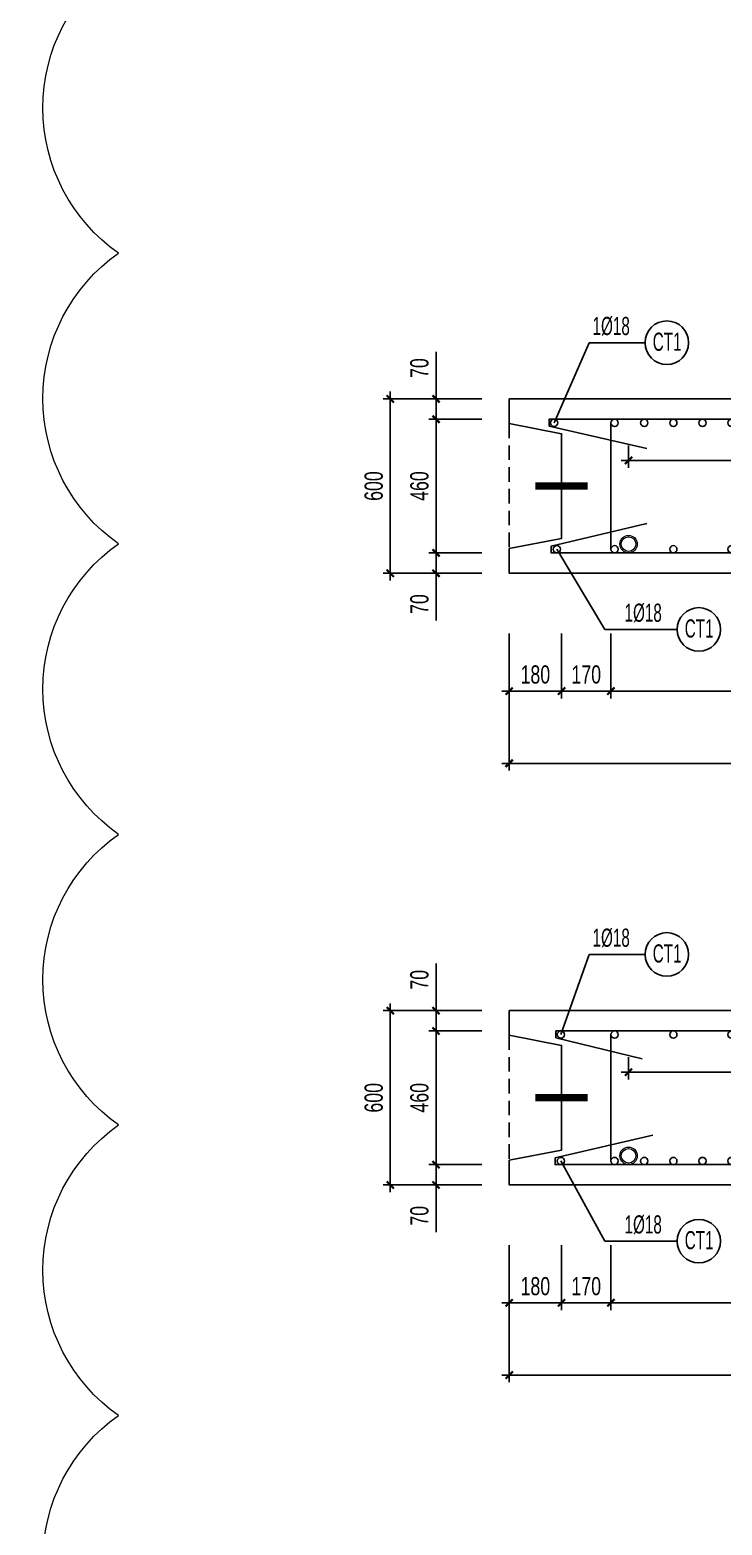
# Model space of a CAD drawing. Header units: millimetres. Extents: x -147841 to 368790, y -162721 to 84261.
# Drawn here: x 291533 to 293912, y -102230 to -97085 of the extents above; entities that cross this region are included whole.
import ezdxf
from ezdxf.enums import TextEntityAlignment as Align

# ---------------------------------------------------------------- set-up
doc = ezdxf.new("R2010")
doc.units = ezdxf.units.MM
doc.header["$LTSCALE"] = 1000
doc.header["$MEASUREMENT"] = 0
doc.header["$PDMODE"] = 1
doc.header["$PDSIZE"] = -10
doc.linetypes.add('DASHED', pattern=[0.75, 0.5, -0.25])
doc.layers.get('0').update_dxf_attribs({"linetype": 'CONTINUOUS', "lineweight": 18})
doc.layers.get('DEFPOINTS').update_dxf_attribs({"color": 5, "linetype": 'CONTINUOUS', "lineweight": 18})
doc.layers.add('0-THAY', color=7, linetype='CONTINUOUS', lineweight=18)
doc.layers.add('ccu11-Dim', color=8, linetype='CONTINUOUS', lineweight=18)
for name, color, linetype in [('ccu11-Khuat', 9, 'DASHED'), ('ccu11-Manh', 8, 'CONTINUOUS'), ('ccu11-Thep', 4, 'CONTINUOUS'), ('ccu11-Thepdai', 6, 'CONTINUOUS'), ('KC-Cotthep', 8, 'CONTINUOUS'), ('KC-Dim', 8, 'CONTINUOUS'), ('KC-Thay', 7, 'CONTINUOUS')]:
    doc.layers.add(name, color=color, linetype=linetype)
doc.styles.add('ARIAL', font='arial.ttf', dxfattribs={"width": 0.7})
doc.styles.add('ccu11-dim', font='vnsimli.shx', dxfattribs={"width": 0.65, "bigfont": 'bigfont.shx'})
doc.dimstyles.new('2.5-25', dxfattribs={"dimscale": 25, "dimtxt": 2.5, "dimasz": 1, "dimexe": 1, "dimexo": 2, "dimgap": 1, "dimtad": 1, "dimdec": 1, "dimrnd": 5, "dimdsep": 46, "dimtxsty": 'ARIAL', "dimblk": 'ARCHTICK', "dimcen": -1, "dimdle": 1, "dimclrd": 256, "dimclre": 256, "dimclrt": 3, "dimadec": 0, "dimazin": 2, "dimtfac": 0.1, "dimtdec": 1, "dimtmove": 0, "dimatfit": 1, "dimldrblk": 'ARCHTICK', "dimfxl": 1, "dimtvp": 0.833333, "dimtfill": 1, "dimtolj": 1, "dimtzin": 12, "dimarcsym": 0})
doc.dimstyles.new('ccu11-100x4', dxfattribs={"dimscale": 100, "dimtxt": 2.5, "dimasz": 1, "dimexe": 1, "dimexo": 2, "dimgap": 1, "dimtad": 1, "dimdec": 0, "dimlfac": 0.25, "dimdsep": 46, "dimtxsty": 'ccu11-dim', "dimblk": 'ARCHTICK', "dimcen": -1, "dimdle": 1, "dimclrd": 256, "dimclre": 256, "dimclrt": 31, "dimadec": 0, "dimazin": 2, "dimtfac": 0.1, "dimtdec": 0, "dimtmove": 0, "dimatfit": 1, "dimldrblk": 'ARCHTICK', "dimfxl": 1, "dimtvp": 0.833333, "dimtolj": 1, "dimtzin": 12, "dimarcsym": 0})

# ---------------------------------------------------------------- blocks, each defined once
blk = doc.blocks.new('_ARCHTICK')
at = {"color": 0, "linetype": 'ByBlock', "const_width": 0.3}
blk.add_lwpolyline([(-0.5, -0.5), (0.5, 0.5)], dxfattribs=at)
blk = doc.blocks.new('*D1402')
at = {"layer": 'DEFPOINTS', "color": 0, "linetype": 'ByBlock', "ltscale": 30, "transparency": 16777216}
for p in [(293180.4, -99111.7), (293360.4, -99111.7)]:
    blk.add_point(p, dxfattribs=at)
at = {"layer": 'KC-Dim', "linetype": 'ByBlock', "lineweight": -2, "ltscale": 30, "transparency": 16777216}
for p, q in [((293180.4, -99161.7), (293180.4, -99385.4)), ((293360.4, -99161.7), (293360.4, -99385.4)), ((293385.4, -99360.4), (293155.4, -99360.4))]:
    blk.add_line(p, q, dxfattribs=at)
at = {"layer": 'KC-Dim', "linetype": 'ByBlock', "lineweight": -2, "ltscale": 30, "transparency": 16777216, "xscale": 25, "yscale": 25, "zscale": 25, "rotation": 180}
blk.add_blockref('_ARCHTICK', (293180.4, -99360.4), dxfattribs=at)
at = {"layer": 'KC-Dim', "linetype": 'ByBlock', "lineweight": -2, "ltscale": 30, "transparency": 16777216, "xscale": 25, "yscale": 25, "zscale": 25}
blk.add_blockref('_ARCHTICK', (293360.4, -99360.4), dxfattribs=at)
at = {"layer": 'KC-Dim', "color": 3, "linetype": 'ByBlock', "ltscale": 30, "transparency": 16777216, "insert": (293270.4, -99303.5), "char_height": 62.5, "attachment_point": 5, "style": 'ARIAL', "bg_fill": 3, "box_fill_scale": 1.25, "bg_fill_color": 256, "bg_fill_true_color": 13158600, "bg_fill_transparency": 0}
blk.add_mtext('\\A1;180', dxfattribs=at)
at = {"layer": 'DEFPOINTS', "color": 0, "linetype": 'ByBlock', "ltscale": 30, "transparency": 16777216}
blk.add_point((293180.4, -99360.4), dxfattribs=at)
blk = doc.blocks.new('*D1403')
at = {"layer": 'DEFPOINTS', "color": 0, "linetype": 'ByBlock', "ltscale": 30, "transparency": 16777216}
for p in [(293360.4, -99111.7), (293530.4, -99111.7)]:
    blk.add_point(p, dxfattribs=at)
at = {"layer": 'KC-Dim', "linetype": 'ByBlock', "lineweight": -2, "ltscale": 30, "transparency": 16777216}
for p, q in [((293360.4, -99161.7), (293360.4, -99385.4)), ((293530.4, -99161.7), (293530.4, -99385.4)), ((293335.4, -99360.4), (293555.4, -99360.4))]:
    blk.add_line(p, q, dxfattribs=at)
at = {"layer": 'KC-Dim', "linetype": 'ByBlock', "lineweight": -2, "ltscale": 30, "transparency": 16777216, "xscale": 25, "yscale": 25, "zscale": 25, "rotation": 180}
blk.add_blockref('_ARCHTICK', (293360.4, -99360.4), dxfattribs=at)
at = {"layer": 'KC-Dim', "linetype": 'ByBlock', "lineweight": -2, "ltscale": 30, "transparency": 16777216, "xscale": 25, "yscale": 25, "zscale": 25}
blk.add_blockref('_ARCHTICK', (293530.4, -99360.4), dxfattribs=at)
at = {"layer": 'KC-Dim', "color": 3, "linetype": 'ByBlock', "ltscale": 30, "transparency": 16777216, "insert": (293445.4, -99303.5), "char_height": 62.5, "attachment_point": 5, "style": 'ARIAL', "bg_fill": 3, "box_fill_scale": 1.25, "bg_fill_color": 256, "bg_fill_true_color": 13158600, "bg_fill_transparency": 0}
blk.add_mtext('\\A1;170', dxfattribs=at)
at = {"layer": 'DEFPOINTS', "color": 0, "linetype": 'ByBlock', "ltscale": 30, "transparency": 16777216}
blk.add_point((293530.4, -99360.4), dxfattribs=at)
blk = doc.blocks.new('*D1404')
at = {"layer": 'DEFPOINTS', "color": 0, "linetype": 'ByBlock', "ltscale": 30, "transparency": 16777216}
for p in [(292771.8, -98354.8), (293136.8, -98354.8), (293136.8, -98954.8)]:
    blk.add_point(p, dxfattribs=at)
at = {"layer": 'KC-Dim', "linetype": 'ByBlock', "lineweight": -2, "ltscale": 30, "transparency": 16777216}
for p, q in [((292771.8, -98979.8), (292771.8, -98329.8)), ((293086.8, -98354.8), (292746.8, -98354.8)), ((293086.8, -98954.8), (292746.8, -98954.8))]:
    blk.add_line(p, q, dxfattribs=at)
at = {"layer": 'KC-Dim', "linetype": 'ByBlock', "lineweight": -2, "ltscale": 30, "transparency": 16777216, "xscale": 25, "yscale": 25, "zscale": 25}
for p, rotation in [((292771.8, -98354.8), 90), ((292771.8, -98954.8), 270)]:
    blk.add_blockref('_ARCHTICK', p, dxfattribs=dict(at, rotation=rotation))
at = {"layer": 'KC-Dim', "color": 3, "linetype": 'ByBlock', "ltscale": 30, "transparency": 16777216, "insert": (292714.9, -98654.8), "char_height": 62.5, "attachment_point": 5, "rotation": 90, "style": 'ARIAL', "bg_fill": 3, "box_fill_scale": 1.25, "bg_fill_color": 256, "bg_fill_true_color": 13158600, "bg_fill_transparency": 0}
blk.add_mtext('\\A1;600', dxfattribs=at)
blk = doc.blocks.new('*D1405')
at = {"layer": 'DEFPOINTS', "color": 0, "linetype": 'ByBlock', "ltscale": 30, "transparency": 16777216}
for p in [(293136.8, -98424.8), (292929, -98884.8), (293136.8, -98884.8)]:
    blk.add_point(p, dxfattribs=at)
at = {"layer": 'KC-Dim', "linetype": 'ByBlock', "lineweight": -2, "ltscale": 30, "transparency": 16777216}
for p, q in [((293086.8, -98424.8), (292904, -98424.8)), ((292929, -98399.8), (292929, -98909.8)), ((293086.8, -98884.8), (292904, -98884.8))]:
    blk.add_line(p, q, dxfattribs=at)
at = {"layer": 'KC-Dim', "linetype": 'ByBlock', "lineweight": -2, "ltscale": 30, "transparency": 16777216, "xscale": 25, "yscale": 25, "zscale": 25}
for p, rotation in [((292929, -98424.8), 90), ((292929, -98884.8), 270)]:
    blk.add_blockref('_ARCHTICK', p, dxfattribs=dict(at, rotation=rotation))
at = {"layer": 'KC-Dim', "color": 3, "linetype": 'ByBlock', "ltscale": 30, "transparency": 16777216, "insert": (292872, -98654.8), "char_height": 62.5, "attachment_point": 5, "rotation": 90, "style": 'ARIAL', "bg_fill": 3, "box_fill_scale": 1.25, "bg_fill_color": 256, "bg_fill_true_color": 13158600, "bg_fill_transparency": 0}
blk.add_mtext('\\A1;460', dxfattribs=at)
blk = doc.blocks.new('*D1406')
at = {"layer": 'DEFPOINTS', "color": 0, "linetype": 'ByBlock', "ltscale": 30, "transparency": 16777216}
for p in [(292929, -98354.8), (293136.8, -98354.8), (293136.8, -98424.8)]:
    blk.add_point(p, dxfattribs=at)
at = {"layer": 'KC-Dim', "linetype": 'ByBlock', "lineweight": -2, "ltscale": 30, "transparency": 16777216}
for p, q in [((292929, -98354.8), (292929, -98192.6)), ((293086.8, -98354.8), (292904, -98354.8)), ((292929, -98424.8), (292929, -98354.8)), ((293086.8, -98424.8), (292904, -98424.8)), ((292929, -98424.8), (292929, -98449.8))]:
    blk.add_line(p, q, dxfattribs=at)
at = {"layer": 'KC-Dim', "linetype": 'ByBlock', "lineweight": -2, "ltscale": 30, "transparency": 16777216, "xscale": 25, "yscale": 25, "zscale": 25}
for p, rotation in [((292929, -98354.8), 270), ((292929, -98424.8), 90)]:
    blk.add_blockref('_ARCHTICK', p, dxfattribs=dict(at, rotation=rotation))
at = {"layer": 'KC-Dim', "color": 3, "linetype": 'ByBlock', "ltscale": 30, "transparency": 16777216, "insert": (292872, -98248.7), "char_height": 62.5, "attachment_point": 5, "rotation": 90, "style": 'ARIAL', "bg_fill": 3, "box_fill_scale": 1.25, "bg_fill_color": 256, "bg_fill_true_color": 13158600, "bg_fill_transparency": 0}
blk.add_mtext('\\A1;70', dxfattribs=at)
blk = doc.blocks.new('*D1407')
at = {"layer": 'DEFPOINTS', "color": 0, "linetype": 'ByBlock', "ltscale": 30, "transparency": 16777216}
for p in [(293136.8, -98884.8), (292929, -98954.8), (293136.8, -98954.8)]:
    blk.add_point(p, dxfattribs=at)
at = {"layer": 'KC-Dim', "linetype": 'ByBlock', "lineweight": -2, "ltscale": 30, "transparency": 16777216}
for p, q in [((293086.8, -98884.8), (292904, -98884.8)), ((292929, -98884.8), (292929, -98859.8)), ((292929, -98884.8), (292929, -98954.8)), ((293086.8, -98954.8), (292904, -98954.8)), ((292929, -98954.8), (292929, -99116.9))]:
    blk.add_line(p, q, dxfattribs=at)
at = {"layer": 'KC-Dim', "linetype": 'ByBlock', "lineweight": -2, "ltscale": 30, "transparency": 16777216, "xscale": 25, "yscale": 25, "zscale": 25}
for p, rotation in [((292929, -98884.8), 270), ((292929, -98954.8), 90)]:
    blk.add_blockref('_ARCHTICK', p, dxfattribs=dict(at, rotation=rotation))
at = {"layer": 'KC-Dim', "color": 3, "linetype": 'ByBlock', "ltscale": 30, "transparency": 16777216, "insert": (292872, -99060.9), "char_height": 62.5, "attachment_point": 5, "rotation": 90, "style": 'ARIAL', "bg_fill": 3, "box_fill_scale": 1.25, "bg_fill_color": 256, "bg_fill_true_color": 13158600, "bg_fill_transparency": 0}
blk.add_mtext('\\A1;70', dxfattribs=at)
blk = doc.blocks.new('*D1408')
at = {"layer": 'DEFPOINTS', "color": 0, "linetype": 'ByBlock', "ltscale": 30, "transparency": 16777216}
for p in [(293530.4, -99111.7), (297560.4, -99111.7), (297560.4, -99360.4)]:
    blk.add_point(p, dxfattribs=at)
at = {"layer": 'KC-Dim', "linetype": 'ByBlock', "lineweight": -2, "ltscale": 30, "transparency": 16777216}
for p, q in [((293530.4, -99161.7), (293530.4, -99385.4)), ((297560.4, -99161.7), (297560.4, -99385.4)), ((293505.4, -99360.4), (297585.4, -99360.4))]:
    blk.add_line(p, q, dxfattribs=at)
at = {"layer": 'KC-Dim', "linetype": 'ByBlock', "lineweight": -2, "ltscale": 30, "transparency": 16777216, "xscale": 25, "yscale": 25, "zscale": 25, "rotation": 180}
blk.add_blockref('_ARCHTICK', (293530.4, -99360.4), dxfattribs=at)
at = {"layer": 'KC-Dim', "linetype": 'ByBlock', "lineweight": -2, "ltscale": 30, "transparency": 16777216, "xscale": 25, "yscale": 25, "zscale": 25}
blk.add_blockref('_ARCHTICK', (297560.4, -99360.4), dxfattribs=at)
at = {"layer": 'KC-Dim', "color": 3, "linetype": 'ByBlock', "ltscale": 30, "transparency": 16777216, "insert": (295545.4, -99303.5), "char_height": 62.5, "attachment_point": 5, "style": 'ARIAL', "bg_fill": 3, "box_fill_scale": 1.25, "bg_fill_color": 256, "bg_fill_true_color": 13158600, "bg_fill_transparency": 0}
blk.add_mtext('\\A1;4030', dxfattribs=at)
blk = doc.blocks.new('*D1409')
at = {"layer": 'DEFPOINTS', "color": 0, "linetype": 'ByBlock', "ltscale": 30, "transparency": 16777216}
for p in [(293180.4, -99111.7), (297630.4, -99111.7), (297630.4, -99609)]:
    blk.add_point(p, dxfattribs=at)
at = {"layer": 'KC-Dim', "linetype": 'ByBlock', "lineweight": -2, "ltscale": 30, "transparency": 16777216}
for p, q in [((293180.4, -99161.7), (293180.4, -99634)), ((297630.4, -99161.7), (297630.4, -99634)), ((293155.4, -99609), (297655.4, -99609))]:
    blk.add_line(p, q, dxfattribs=at)
at = {"layer": 'KC-Dim', "linetype": 'ByBlock', "lineweight": -2, "ltscale": 30, "transparency": 16777216, "xscale": 25, "yscale": 25, "zscale": 25, "rotation": 180}
blk.add_blockref('_ARCHTICK', (293180.4, -99609), dxfattribs=at)
at = {"layer": 'KC-Dim', "linetype": 'ByBlock', "lineweight": -2, "ltscale": 30, "transparency": 16777216, "xscale": 25, "yscale": 25, "zscale": 25}
blk.add_blockref('_ARCHTICK', (297630.4, -99609), dxfattribs=at)
at = {"layer": 'KC-Dim', "color": 3, "linetype": 'ByBlock', "ltscale": 30, "transparency": 16777216, "insert": (295405.4, -99552), "char_height": 62.5, "attachment_point": 5, "style": 'ARIAL', "bg_fill": 3, "box_fill_scale": 1.25, "bg_fill_color": 256, "bg_fill_true_color": 13158600, "bg_fill_transparency": 0}
blk.add_mtext('\\A1;4450', dxfattribs=at)
blk = doc.blocks.new('att_thep_2')
blk.add_circle((-300, 0), 300)
at = {"color": 3, "style": 'ARIAL', "width": 0.6}
blk.add_attdef('DK', text='', height=250, dxfattribs=at).set_placement((467, 105), align=Align.CENTER)
at = {"color": 31, "style": 'ARIAL', "width": 0.6}
blk.add_attdef('SH', text='', height=250, dxfattribs=at).set_placement((-281, -111), align=Align.CENTER)
at = {"color": 2, "style": 'ARIAL', "width": 0.6}
blk.add_attdef('KC', text='', height=250, dxfattribs=at).set_placement((472, -355), align=Align.CENTER)
blk = doc.blocks.new('*U1398')
at = {"layer": 'ccu11-Thep'}
blk.add_circle((0, 0), 12.5, dxfattribs=at)
blk = doc.blocks.new('*U1399')
at = {"layer": 'KC-Dim', "color": 0, "linetype": 'ByBlock', "lineweight": -2, "transparency": 16777216}
for p in [(0, 0), (100, 0), (200, 0), (300, 0), (400, 0), (500, 0), (600, 0), (700, 0), (800, 0), (900, 0), (1000, 0), (1100, 0), (1200, 0), (1300, 0), (1400, 0), (1500, 0), (1600, 0), (1700, 0), (1800, 0), (1900, 0), (2000, 0), (2100, 0), (2200, 0), (2300, 0), (2400, 0), (2500, 0), (2600, 0), (2700, 0), (2800, 0), (2900, 0), (3000, 0), (3100, 0), (3200, 0), (3300, 0), (3400, 0), (3500, 0), (3600, 0), (3700, 0), (3800, 0), (3900, 0)]:
    blk.add_blockref('*U1398', p, dxfattribs=at)
blk = doc.blocks.new('*U1400')
at = {"layer": 'ccu11-Thep'}
blk.add_circle((0, 0), 12.5, dxfattribs=at)
blk = doc.blocks.new('*U1401')
at = {"layer": 'KC-Dim', "color": 0, "linetype": 'ByBlock', "lineweight": -2, "transparency": 16777216}
for p in [(0, 0), (200, 0), (400, 0), (600, 0), (800, 0), (1000, 0), (1200, 0), (1400, 0), (1600, 0), (1800, 0), (2000, 0), (2200, 0), (2400, 0), (2600, 0), (2800, 0), (3000, 0), (3200, 0), (3400, 0), (3600, 0), (3800, 0)]:
    blk.add_blockref('*U1400', p, dxfattribs=at)
blk = doc.blocks.new('*D1429')
at = {"layer": 'DEFPOINTS', "color": 0, "linetype": 'ByBlock', "ltscale": 30, "transparency": 16777216}
for p in [(293590.9, -98465.1), (294790.9, -98465.1), (294790.9, -98566.7)]:
    blk.add_point(p, dxfattribs=at)
at = {"layer": 'KC-Dim', "linetype": 'ByBlock', "lineweight": -2, "ltscale": 30, "transparency": 16777216}
for p, q in [((293590.9, -98515.1), (293590.9, -98591.7)), ((294790.9, -98515.1), (294790.9, -98591.7)), ((293565.9, -98566.7), (294815.9, -98566.7))]:
    blk.add_line(p, q, dxfattribs=at)
at = {"layer": 'KC-Dim', "linetype": 'ByBlock', "lineweight": -2, "ltscale": 30, "transparency": 16777216, "xscale": 25, "yscale": 25, "zscale": 25, "rotation": 180}
blk.add_blockref('_ARCHTICK', (293590.9, -98566.7), dxfattribs=at)
at = {"layer": 'KC-Dim', "linetype": 'ByBlock', "lineweight": -2, "ltscale": 30, "transparency": 16777216, "xscale": 25, "yscale": 25, "zscale": 25}
blk.add_blockref('_ARCHTICK', (294790.9, -98566.7), dxfattribs=at)
at = {"layer": 'KC-Dim', "color": 3, "linetype": 'ByBlock', "ltscale": 30, "transparency": 16777216, "insert": (294190.9, -98509.8), "char_height": 62.5, "attachment_point": 5, "style": 'ARIAL', "bg_fill": 3, "box_fill_scale": 1.25, "bg_fill_color": 256, "bg_fill_true_color": 13158600, "bg_fill_transparency": 0}
blk.add_mtext('\\A1;1200', dxfattribs=at)
blk = doc.blocks.new('A$C260038B3')
at = {"layer": '0-THAY', "linetype": 'Continuous'}
for radius in [120, 100]:
    blk.add_circle((0, 0), radius, dxfattribs=at)
blk = doc.blocks.new('*D1446')
at = {"layer": 'DEFPOINTS', "color": 0, "linetype": 'ByBlock', "ltscale": 30, "transparency": 16777216}
for p in [(293180.4, -101216.8), (293360.4, -101216.8)]:
    blk.add_point(p, dxfattribs=at)
at = {"layer": 'KC-Dim', "linetype": 'ByBlock', "lineweight": -2, "ltscale": 30, "transparency": 16777216}
for p, q in [((293180.4, -101266.8), (293180.4, -101490.5)), ((293360.4, -101266.8), (293360.4, -101490.5)), ((293385.4, -101465.5), (293155.4, -101465.5))]:
    blk.add_line(p, q, dxfattribs=at)
at = {"layer": 'KC-Dim', "linetype": 'ByBlock', "lineweight": -2, "ltscale": 30, "transparency": 16777216, "xscale": 25, "yscale": 25, "zscale": 25, "rotation": 180}
blk.add_blockref('_ARCHTICK', (293180.4, -101465.5), dxfattribs=at)
at = {"layer": 'KC-Dim', "linetype": 'ByBlock', "lineweight": -2, "ltscale": 30, "transparency": 16777216, "xscale": 25, "yscale": 25, "zscale": 25}
blk.add_blockref('_ARCHTICK', (293360.4, -101465.5), dxfattribs=at)
at = {"layer": 'KC-Dim', "color": 3, "linetype": 'ByBlock', "ltscale": 30, "transparency": 16777216, "insert": (293270.4, -101408.6), "char_height": 62.5, "attachment_point": 5, "style": 'ARIAL', "bg_fill": 3, "box_fill_scale": 1.25, "bg_fill_color": 256, "bg_fill_true_color": 13158600, "bg_fill_transparency": 0}
blk.add_mtext('\\A1;180', dxfattribs=at)
at = {"layer": 'DEFPOINTS', "color": 0, "linetype": 'ByBlock', "ltscale": 30, "transparency": 16777216}
blk.add_point((293180.4, -101465.5), dxfattribs=at)
blk = doc.blocks.new('*D1447')
at = {"layer": 'DEFPOINTS', "color": 0, "linetype": 'ByBlock', "ltscale": 30, "transparency": 16777216}
for p in [(293360.4, -101216.8), (293530.4, -101216.8)]:
    blk.add_point(p, dxfattribs=at)
at = {"layer": 'KC-Dim', "linetype": 'ByBlock', "lineweight": -2, "ltscale": 30, "transparency": 16777216}
for p, q in [((293360.4, -101266.8), (293360.4, -101490.5)), ((293530.4, -101266.8), (293530.4, -101490.5)), ((293335.4, -101465.5), (293555.4, -101465.5))]:
    blk.add_line(p, q, dxfattribs=at)
at = {"layer": 'KC-Dim', "linetype": 'ByBlock', "lineweight": -2, "ltscale": 30, "transparency": 16777216, "xscale": 25, "yscale": 25, "zscale": 25, "rotation": 180}
blk.add_blockref('_ARCHTICK', (293360.4, -101465.5), dxfattribs=at)
at = {"layer": 'KC-Dim', "linetype": 'ByBlock', "lineweight": -2, "ltscale": 30, "transparency": 16777216, "xscale": 25, "yscale": 25, "zscale": 25}
blk.add_blockref('_ARCHTICK', (293530.4, -101465.5), dxfattribs=at)
at = {"layer": 'KC-Dim', "color": 3, "linetype": 'ByBlock', "ltscale": 30, "transparency": 16777216, "insert": (293445.4, -101408.6), "char_height": 62.5, "attachment_point": 5, "style": 'ARIAL', "bg_fill": 3, "box_fill_scale": 1.25, "bg_fill_color": 256, "bg_fill_true_color": 13158600, "bg_fill_transparency": 0}
blk.add_mtext('\\A1;170', dxfattribs=at)
at = {"layer": 'DEFPOINTS', "color": 0, "linetype": 'ByBlock', "ltscale": 30, "transparency": 16777216}
blk.add_point((293530.4, -101465.5), dxfattribs=at)
blk = doc.blocks.new('*D1448')
at = {"layer": 'DEFPOINTS', "color": 0, "linetype": 'ByBlock', "ltscale": 30, "transparency": 16777216}
for p in [(292771.8, -100459.9), (293136.8, -100459.9), (293136.8, -101059.9)]:
    blk.add_point(p, dxfattribs=at)
at = {"layer": 'KC-Dim', "linetype": 'ByBlock', "lineweight": -2, "ltscale": 30, "transparency": 16777216}
for p, q in [((292771.8, -101084.9), (292771.8, -100434.9)), ((293086.8, -100459.9), (292746.8, -100459.9)), ((293086.8, -101059.9), (292746.8, -101059.9))]:
    blk.add_line(p, q, dxfattribs=at)
at = {"layer": 'KC-Dim', "linetype": 'ByBlock', "lineweight": -2, "ltscale": 30, "transparency": 16777216, "xscale": 25, "yscale": 25, "zscale": 25}
for p, rotation in [((292771.8, -100459.9), 90), ((292771.8, -101059.9), 270)]:
    blk.add_blockref('_ARCHTICK', p, dxfattribs=dict(at, rotation=rotation))
at = {"layer": 'KC-Dim', "color": 3, "linetype": 'ByBlock', "ltscale": 30, "transparency": 16777216, "insert": (292714.9, -100759.9), "char_height": 62.5, "attachment_point": 5, "rotation": 90, "style": 'ARIAL', "bg_fill": 3, "box_fill_scale": 1.25, "bg_fill_color": 256, "bg_fill_true_color": 13158600, "bg_fill_transparency": 0}
blk.add_mtext('\\A1;600', dxfattribs=at)
blk = doc.blocks.new('*D1449')
at = {"layer": 'DEFPOINTS', "color": 0, "linetype": 'ByBlock', "ltscale": 30, "transparency": 16777216}
for p in [(293136.8, -100529.9), (292929, -100989.9), (293136.8, -100989.9)]:
    blk.add_point(p, dxfattribs=at)
at = {"layer": 'KC-Dim', "linetype": 'ByBlock', "lineweight": -2, "ltscale": 30, "transparency": 16777216}
for p, q in [((293086.8, -100529.9), (292904, -100529.9)), ((292929, -100504.9), (292929, -101014.9)), ((293086.8, -100989.9), (292904, -100989.9))]:
    blk.add_line(p, q, dxfattribs=at)
at = {"layer": 'KC-Dim', "linetype": 'ByBlock', "lineweight": -2, "ltscale": 30, "transparency": 16777216, "xscale": 25, "yscale": 25, "zscale": 25}
for p, rotation in [((292929, -100529.9), 90), ((292929, -100989.9), 270)]:
    blk.add_blockref('_ARCHTICK', p, dxfattribs=dict(at, rotation=rotation))
at = {"layer": 'KC-Dim', "color": 3, "linetype": 'ByBlock', "ltscale": 30, "transparency": 16777216, "insert": (292872, -100759.9), "char_height": 62.5, "attachment_point": 5, "rotation": 90, "style": 'ARIAL', "bg_fill": 3, "box_fill_scale": 1.25, "bg_fill_color": 256, "bg_fill_true_color": 13158600, "bg_fill_transparency": 0}
blk.add_mtext('\\A1;460', dxfattribs=at)
blk = doc.blocks.new('*D1450')
at = {"layer": 'DEFPOINTS', "color": 0, "linetype": 'ByBlock', "ltscale": 30, "transparency": 16777216}
for p in [(292929, -100459.9), (293136.8, -100459.9), (293136.8, -100529.9)]:
    blk.add_point(p, dxfattribs=at)
at = {"layer": 'KC-Dim', "linetype": 'ByBlock', "lineweight": -2, "ltscale": 30, "transparency": 16777216}
for p, q in [((292929, -100459.9), (292929, -100297.8)), ((293086.8, -100459.9), (292904, -100459.9)), ((292929, -100529.9), (292929, -100459.9)), ((293086.8, -100529.9), (292904, -100529.9)), ((292929, -100529.9), (292929, -100554.9))]:
    blk.add_line(p, q, dxfattribs=at)
at = {"layer": 'KC-Dim', "linetype": 'ByBlock', "lineweight": -2, "ltscale": 30, "transparency": 16777216, "xscale": 25, "yscale": 25, "zscale": 25}
for p, rotation in [((292929, -100459.9), 270), ((292929, -100529.9), 90)]:
    blk.add_blockref('_ARCHTICK', p, dxfattribs=dict(at, rotation=rotation))
at = {"layer": 'KC-Dim', "color": 3, "linetype": 'ByBlock', "ltscale": 30, "transparency": 16777216, "insert": (292872, -100353.8), "char_height": 62.5, "attachment_point": 5, "rotation": 90, "style": 'ARIAL', "bg_fill": 3, "box_fill_scale": 1.25, "bg_fill_color": 256, "bg_fill_true_color": 13158600, "bg_fill_transparency": 0}
blk.add_mtext('\\A1;70', dxfattribs=at)
blk = doc.blocks.new('*D1451')
at = {"layer": 'DEFPOINTS', "color": 0, "linetype": 'ByBlock', "ltscale": 30, "transparency": 16777216}
for p in [(293136.8, -100989.9), (292929, -101059.9), (293136.8, -101059.9)]:
    blk.add_point(p, dxfattribs=at)
at = {"layer": 'KC-Dim', "linetype": 'ByBlock', "lineweight": -2, "ltscale": 30, "transparency": 16777216}
for p, q in [((293086.8, -100989.9), (292904, -100989.9)), ((292929, -100989.9), (292929, -100964.9)), ((292929, -100989.9), (292929, -101059.9)), ((293086.8, -101059.9), (292904, -101059.9)), ((292929, -101059.9), (292929, -101222.1))]:
    blk.add_line(p, q, dxfattribs=at)
at = {"layer": 'KC-Dim', "linetype": 'ByBlock', "lineweight": -2, "ltscale": 30, "transparency": 16777216, "xscale": 25, "yscale": 25, "zscale": 25}
for p, rotation in [((292929, -100989.9), 270), ((292929, -101059.9), 90)]:
    blk.add_blockref('_ARCHTICK', p, dxfattribs=dict(at, rotation=rotation))
at = {"layer": 'KC-Dim', "color": 3, "linetype": 'ByBlock', "ltscale": 30, "transparency": 16777216, "insert": (292872, -101166), "char_height": 62.5, "attachment_point": 5, "rotation": 90, "style": 'ARIAL', "bg_fill": 3, "box_fill_scale": 1.25, "bg_fill_color": 256, "bg_fill_true_color": 13158600, "bg_fill_transparency": 0}
blk.add_mtext('\\A1;70', dxfattribs=at)
blk = doc.blocks.new('*D1452')
at = {"layer": 'DEFPOINTS', "color": 0, "linetype": 'ByBlock', "ltscale": 30, "transparency": 16777216}
for p in [(293530.4, -101216.8), (297560.4, -101216.8), (297560.4, -101465.5)]:
    blk.add_point(p, dxfattribs=at)
at = {"layer": 'KC-Dim', "linetype": 'ByBlock', "lineweight": -2, "ltscale": 30, "transparency": 16777216}
for p, q in [((293530.4, -101266.8), (293530.4, -101490.5)), ((297560.4, -101266.8), (297560.4, -101490.5)), ((293505.4, -101465.5), (297585.4, -101465.5))]:
    blk.add_line(p, q, dxfattribs=at)
at = {"layer": 'KC-Dim', "linetype": 'ByBlock', "lineweight": -2, "ltscale": 30, "transparency": 16777216, "xscale": 25, "yscale": 25, "zscale": 25, "rotation": 180}
blk.add_blockref('_ARCHTICK', (293530.4, -101465.5), dxfattribs=at)
at = {"layer": 'KC-Dim', "linetype": 'ByBlock', "lineweight": -2, "ltscale": 30, "transparency": 16777216, "xscale": 25, "yscale": 25, "zscale": 25}
blk.add_blockref('_ARCHTICK', (297560.4, -101465.5), dxfattribs=at)
at = {"layer": 'KC-Dim', "color": 3, "linetype": 'ByBlock', "ltscale": 30, "transparency": 16777216, "insert": (295545.4, -101408.6), "char_height": 62.5, "attachment_point": 5, "style": 'ARIAL', "bg_fill": 3, "box_fill_scale": 1.25, "bg_fill_color": 256, "bg_fill_true_color": 13158600, "bg_fill_transparency": 0}
blk.add_mtext('\\A1;4030', dxfattribs=at)
blk = doc.blocks.new('*D1453')
at = {"layer": 'DEFPOINTS', "color": 0, "linetype": 'ByBlock', "ltscale": 30, "transparency": 16777216}
for p in [(293180.4, -101216.8), (297630.4, -101216.8), (297630.4, -101714.1)]:
    blk.add_point(p, dxfattribs=at)
at = {"layer": 'KC-Dim', "linetype": 'ByBlock', "lineweight": -2, "ltscale": 30, "transparency": 16777216}
for p, q in [((293180.4, -101266.8), (293180.4, -101739.1)), ((297630.4, -101266.8), (297630.4, -101739.1)), ((293155.4, -101714.1), (297655.4, -101714.1))]:
    blk.add_line(p, q, dxfattribs=at)
at = {"layer": 'KC-Dim', "linetype": 'ByBlock', "lineweight": -2, "ltscale": 30, "transparency": 16777216, "xscale": 25, "yscale": 25, "zscale": 25, "rotation": 180}
blk.add_blockref('_ARCHTICK', (293180.4, -101714.1), dxfattribs=at)
at = {"layer": 'KC-Dim', "linetype": 'ByBlock', "lineweight": -2, "ltscale": 30, "transparency": 16777216, "xscale": 25, "yscale": 25, "zscale": 25}
blk.add_blockref('_ARCHTICK', (297630.4, -101714.1), dxfattribs=at)
at = {"layer": 'KC-Dim', "color": 3, "linetype": 'ByBlock', "ltscale": 30, "transparency": 16777216, "insert": (295405.4, -101657.2), "char_height": 62.5, "attachment_point": 5, "style": 'ARIAL', "bg_fill": 3, "box_fill_scale": 1.25, "bg_fill_color": 256, "bg_fill_true_color": 13158600, "bg_fill_transparency": 0}
blk.add_mtext('\\A1;4450', dxfattribs=at)
blk = doc.blocks.new('*U1442')
at = {"layer": 'ccu11-Thep'}
blk.add_circle((0, 0), 12.5, dxfattribs=at)
blk = doc.blocks.new('*U1443')
at = {"layer": 'KC-Dim', "color": 0, "linetype": 'ByBlock', "lineweight": -2, "transparency": 16777216}
for p in [(0, 0), (100, 0), (200, 0), (300, 0), (400, 0), (500, 0), (600, 0), (700, 0), (800, 0), (900, 0), (1000, 0), (1100, 0), (1200, 0), (1300, 0), (1400, 0), (1500, 0), (1600, 0), (1700, 0), (1800, 0), (1900, 0), (2000, 0), (2100, 0), (2200, 0), (2300, 0), (2400, 0), (2500, 0), (2600, 0), (2700, 0), (2800, 0), (2900, 0), (3000, 0), (3100, 0), (3200, 0), (3300, 0), (3400, 0), (3500, 0), (3600, 0), (3700, 0), (3800, 0), (3900, 0)]:
    blk.add_blockref('*U1442', p, dxfattribs=at)
blk = doc.blocks.new('*U1444')
at = {"layer": 'ccu11-Thep'}
blk.add_circle((0, 0), 12.5, dxfattribs=at)
blk = doc.blocks.new('*U1445')
at = {"layer": 'KC-Dim', "color": 0, "linetype": 'ByBlock', "lineweight": -2, "transparency": 16777216}
for p in [(0, 0), (200, 0), (400, 0), (600, 0), (800, 0), (1000, 0), (1200, 0), (1400, 0), (1600, 0), (1800, 0), (2000, 0), (2200, 0), (2400, 0), (2600, 0), (2800, 0), (3000, 0), (3200, 0), (3400, 0), (3600, 0), (3800, 0)]:
    blk.add_blockref('*U1444', p, dxfattribs=at)
blk = doc.blocks.new('*D1482')
at = {"layer": 'DEFPOINTS', "color": 0, "linetype": 'ByBlock', "ltscale": 30, "transparency": 16777216}
for p in [(293590.9, -100570.2), (294790.9, -100570.2), (294790.9, -100671.9)]:
    blk.add_point(p, dxfattribs=at)
at = {"layer": 'KC-Dim', "linetype": 'ByBlock', "lineweight": -2, "ltscale": 30, "transparency": 16777216}
for p, q in [((293590.9, -100620.2), (293590.9, -100696.9)), ((294790.9, -100620.2), (294790.9, -100696.9)), ((293565.9, -100671.9), (294815.9, -100671.9))]:
    blk.add_line(p, q, dxfattribs=at)
at = {"layer": 'KC-Dim', "linetype": 'ByBlock', "lineweight": -2, "ltscale": 30, "transparency": 16777216, "xscale": 25, "yscale": 25, "zscale": 25, "rotation": 180}
blk.add_blockref('_ARCHTICK', (293590.9, -100671.9), dxfattribs=at)
at = {"layer": 'KC-Dim', "linetype": 'ByBlock', "lineweight": -2, "ltscale": 30, "transparency": 16777216, "xscale": 25, "yscale": 25, "zscale": 25}
blk.add_blockref('_ARCHTICK', (294790.9, -100671.9), dxfattribs=at)
at = {"layer": 'KC-Dim', "color": 3, "linetype": 'ByBlock', "ltscale": 30, "transparency": 16777216, "insert": (294190.9, -100615), "char_height": 62.5, "attachment_point": 5, "style": 'ARIAL', "bg_fill": 3, "box_fill_scale": 1.25, "bg_fill_color": 256, "bg_fill_true_color": 13158600, "bg_fill_transparency": 0}
blk.add_mtext('\\A1;1200', dxfattribs=at)

msp = doc.modelspace()

# ---------------------------------------------------------------- linework, layer by layer
at = {"layer": 'ccu11-Khuat', "ltscale": 0.1}
for p, q in [((293180.39, -98439.79), (293180.39, -98869.79)), ((293180.39, -100544.91), (293180.39, -100974.91))]:
    msp.add_line(p, q, dxfattribs=at)
at = {"layer": 'ccu11-Thep', "const_width": 25}
for points in [[(293450.39, -98654.79), (293270.39, -98654.79)], [(293450.39, -100759.91), (293270.39, -100759.91)]]:
    msp.add_lwpolyline(points, dxfattribs=at)
at = {"layer": 'ccu11-Thep'}
for centre in [(293334.68, -98437.29), (293542.89, -98437.29), (293344.22, -98872.29), (293542.89, -98872.29), (293358.38, -100542.41), (293542.89, -100542.41), (293358.38, -100977.41), (293542.89, -100977.41)]:
    msp.add_circle(centre, 12.5, dxfattribs=at)
at = {"layer": 'ccu11-Thepdai', "flags": 128}
for points in [[(293561.44, -98424.79), (293317.53, -98424.79), (293317.53, -98448.44), (293653.16, -98525.64)], [(293641.94, -98884.79), (293324.27, -98884.79), (293324.27, -98861.58), (293653.16, -98783.93)], [(293561.44, -100529.91), (293341.23, -100529.91), (293341.23, -100553.57), (293637.28, -100626.32)], [(293561.44, -100989.91), (293338.43, -100989.91), (293338.43, -100966.71), (293674.72, -100889.06)]]:
    msp.add_lwpolyline(points, dxfattribs=at)
at = {"layer": 'ccu11-Thepdai'}
for points in [[(293542.89, -98884.79), (296324.89, -98884.79, 0.4142136), (296337.39, -98872.29), (296337.39, -98437.29, 0.4142136), (296324.89, -98424.79), (293542.89, -98424.79, 0.4142136), (293530.39, -98437.29), (293530.39, -98872.29, 0.4142136)], [(293542.89, -100989.91), (296324.89, -100989.91, 0.4142136), (296337.39, -100977.41), (296337.39, -100542.41, 0.4142136), (296324.89, -100529.91), (293542.89, -100529.91, 0.4142136), (293530.39, -100542.41), (293530.39, -100977.41, 0.4142136)]]:
    msp.add_lwpolyline(points, format="xyb", close=True, dxfattribs=at)
at = {"layer": 'KC-Thay', "flags": 128}
for points in [[(293180.39, -98439.79), (293180.39, -98354.79), (297630.39, -98354.79), (297630.39, -98439.79)], [(293180.39, -98439.79), (293360.39, -98474.79), (293360.39, -98834.79), (293180.39, -98869.79)], [(297630.39, -98869.79), (297630.39, -98954.79), (293180.39, -98954.79), (293180.39, -98869.79)], [(293180.39, -100544.91), (293180.39, -100459.91), (297630.39, -100459.91), (297630.39, -100544.91)], [(293180.39, -100544.91), (293360.39, -100579.91), (293360.39, -100939.91), (293180.39, -100974.91)], [(297630.39, -100974.91), (297630.39, -101059.91), (293180.39, -101059.91), (293180.39, -100974.91)]]:
    msp.add_lwpolyline(points, dxfattribs=at)

# ---------------------------------------------------------------- block references
at = {"layer": 'ccu11-Dim', "ltscale": 3000, "xscale": 0.25, "yscale": 0.25, "zscale": 0.25}
for p in [(293590.86, -98854.49), (293590.86, -100959.62)]:
    msp.add_blockref('A$C260038B3', p, dxfattribs=at)
at = {"layer": 'KC-Cotthep'}
ref = msp.add_blockref('att_thep_2', (293647.47, -98161.41), dxfattribs=dict(at, xscale=-0.25, yscale=0.25, zscale=0.25))
ref.add_attrib('DK', '1%%C18', dxfattribs={"layer": '0', "color": 15, "height": 62.5, "style": 'ARIAL', "width": 0.6}).set_placement((293531.2, -98135.06), align=Align.CENTER)
ref.add_attrib('SH', 'CT1', dxfattribs={"layer": '0', "color": 31, "height": 62.5, "style": 'ARIAL', "width": 0.6}).set_placement((293723.49, -98189.28), align=Align.CENTER)
ref = msp.add_blockref('att_thep_2', (293647.47, -100266.54), dxfattribs=dict(at, xscale=-0.25, yscale=0.25, zscale=0.25))
ref.add_attrib('DK', '1%%C18', dxfattribs={"layer": '0', "color": 15, "height": 62.5, "style": 'ARIAL', "width": 0.6}).set_placement((293531.2, -100240.19), align=Align.CENTER)
ref.add_attrib('SH', 'CT1', dxfattribs={"layer": '0', "color": 31, "height": 62.5, "style": 'ARIAL', "width": 0.6}).set_placement((293723.49, -100294.41), align=Align.CENTER)
at = {"layer": 'KC-Dim'}
for name, p in [('*U1401', (293744.89, -98872.29)), ('*U1443', (293644.89, -100977.41))]:
    msp.add_blockref(name, p, dxfattribs=at)

# ---------------------------------------------------------------- dimensions: what is measured, and where the dimension line sits
at = {"layer": 'KC-Dim', "linetype": 'ByBlock', "ltscale": 30}
for base, p1, p2, picture, middle in [((292771.8, -98354.79), (293136.8, -98954.79), (293136.8, -98354.79), '*D1404', (292714.89, -98654.79)), ((292771.8, -100459.91), (293136.8, -101059.91), (293136.8, -100459.91), '*D1448', (292714.89, -100759.91))]:
    dim = msp.add_linear_dim(base=base, p1=p1, p2=p2, angle=90, dimstyle='2.5-25', dxfattribs=at)
    dim.commit()
    dim.dimension.update_dxf_attribs({"geometry": picture, "text_midpoint": middle})
for base, p1, p2, picture, middle in [((293180.39, -99360.41), (293360.39, -99111.69), (293180.39, -99111.69), '*D1402', (293270.39, -99360.41)), ((293180.39, -101465.54), (293360.39, -101216.82), (293180.39, -101216.82), '*D1446', (293270.39, -101465.54))]:
    dim = msp.add_linear_dim(base=base, p1=p1, p2=p2, angle=180, dimstyle='2.5-25', dxfattribs=at)
    dim.commit()
    dim.dimension.update_dxf_attribs({"geometry": picture, "text_midpoint": middle, "dimtype": 160})

# ---------------------------------------------------------------- leaders
at = {"layer": 'ccu11-Manh', "ltscale": 10}
for points in [[(293334.68, -98437.29), (293455.66, -98161.41), (293647.5, -98161.41)], [(293358.38, -100542.41), (293455.66, -100266.54), (293647.5, -100266.54)]]:
    msp.add_leader(points, dimstyle='ccu11-100x4', override={"dimgap": 1, "dimtad": 0, "dimldrblk": 'None'}, dxfattribs=at)

# ---------------------------------------------------------------- next in the draw order: dimensions: what is measured, and where the dimension line sits
at = {"layer": 'KC-Dim', "linetype": 'ByBlock', "ltscale": 30}
for base, p1, p2, picture, middle in [((292928.96, -98884.79), (293136.8, -98424.79), (293136.8, -98884.79), '*D1405', (292872.05, -98654.79)), ((292928.96, -100989.91), (293136.8, -100529.91), (293136.8, -100989.91), '*D1449', (292872.05, -100759.91))]:
    dim = msp.add_linear_dim(base=base, p1=p1, p2=p2, angle=90, dimstyle='2.5-25', dxfattribs=at)
    dim.commit()
    dim.dimension.update_dxf_attribs({"geometry": picture, "text_midpoint": middle})
for base, p1, p2, picture, middle in [((294790.86, -98566.75), (293590.86, -98465.06), (294790.86, -98465.06), '*D1429', (294190.86, -98509.84)), ((294790.86, -100671.87), (293590.86, -100570.19), (294790.86, -100570.19), '*D1482', (294190.86, -100614.96))]:
    dim = msp.add_linear_dim(base=base, p1=p1, p2=p2, dimstyle='2.5-25', dxfattribs=at)
    dim.commit()
    dim.dimension.update_dxf_attribs({"geometry": picture, "text_midpoint": middle})
for base, p1, p2, picture, middle in [((293530.39, -99360.41), (293360.39, -99111.69), (293530.39, -99111.69), '*D1403', (293445.39, -99360.41)), ((293530.39, -101465.54), (293360.39, -101216.82), (293530.39, -101216.82), '*D1447', (293445.39, -101465.54))]:
    dim = msp.add_linear_dim(base=base, p1=p1, p2=p2, dimstyle='2.5-25', dxfattribs=at)
    dim.commit()
    dim.dimension.update_dxf_attribs({"geometry": picture, "text_midpoint": middle, "dimtype": 160})

# ---------------------------------------------------------------- next in the draw order: block references
at = {"layer": 'KC-Dim'}
for name, p in [('*U1399', (293644.89, -98437.29)), ('*U1445', (293744.89, -100542.41))]:
    msp.add_blockref(name, p, dxfattribs=at)

# ---------------------------------------------------------------- next in the draw order: dimensions: what is measured, and where the dimension line sits
at = {"layer": 'KC-Dim', "linetype": 'ByBlock', "ltscale": 30}
for base, p1, p2, picture, middle in [((292928.96, -98354.79), (293136.8, -98424.79), (293136.8, -98354.79), '*D1406', (292872.05, -98248.7)), ((292928.96, -98954.79), (293136.8, -98884.79), (293136.8, -98954.79), '*D1407', (292872.05, -99060.87)), ((292928.96, -100459.91), (293136.8, -100529.91), (293136.8, -100459.91), '*D1450', (292872.05, -100353.83)), ((292928.96, -101059.91), (293136.8, -100989.91), (293136.8, -101059.91), '*D1451', (292872.05, -101166))]:
    dim = msp.add_linear_dim(base=base, p1=p1, p2=p2, angle=90, dimstyle='2.5-25', dxfattribs=at)
    dim.commit()
    dim.dimension.update_dxf_attribs({"geometry": picture, "text_midpoint": middle})
for base, p1, p2, picture, middle in [((297560.39, -99360.41), (293530.39, -99111.69), (297560.39, -99111.69), '*D1408', (295545.39, -99303.48)), ((297560.39, -101465.54), (293530.39, -101216.82), (297560.39, -101216.82), '*D1452', (295545.39, -101408.6))]:
    dim = msp.add_linear_dim(base=base, p1=p1, p2=p2, dimstyle='2.5-25', dxfattribs=at)
    dim.commit()
    dim.dimension.update_dxf_attribs({"geometry": picture, "text_midpoint": middle})

# ---------------------------------------------------------------- next in the draw order: dimensions: what is measured, and where the dimension line sits
for base, p1, p2, picture, middle in [((297630.39, -99608.96), (293180.39, -99111.69), (297630.39, -99111.69), '*D1409', (295405.39, -99552.05)), ((297630.39, -101714.09), (293180.39, -101216.82), (297630.39, -101216.82), '*D1453', (295405.39, -101657.18))]:
    dim = msp.add_linear_dim(base=base, p1=p1, p2=p2, dimstyle='2.5-25', dxfattribs=at)
    dim.commit()
    dim.dimension.update_dxf_attribs({"geometry": picture, "text_midpoint": middle})

# ---------------------------------------------------------------- next in the draw order: linework, layer by layer
at = {"layer": 'DEFPOINTS', "color": 2, "flags": 128}
msp.add_lwpolyline([(291837.53, -102853.34, -0.5205671), (291837.53, -101853.34, -0.5205671), (291837.53, -100853.34, -0.5205671), (291837.53, -99853.34, -0.5205671), (291837.53, -98853.34, -0.5205671), (291837.53, -97853.34, -0.5205671), (291837.53, -96853.34, -0.5205671), (291837.53, -95853.34, -0.5205671), (291837.53, -94853.34, -0.5205671), (291837.53, -93682.28, -0.5205671), (292837.53, -93682.28, -0.5205671), (293837.53, -93682.28, -0.5205671), (294837.53, -93682.28, -0.5205671), (295837.53, -93682.28, -0.5205671), (296837.53, -93682.28, -0.5205671), (297837.53, -93682.28, -0.5205671), (298837.53, -93682.28, -0.5205671), (299837.53, -93682.28, -0.5205671), (300837.53, -93682.28, -0.5205671), (301837.53, -93682.28, -0.5205671), (302837.53, -93682.28, -0.5205671), (303837.53, -93682.28, -0.5205671)], format="xyb", dxfattribs=at)

# ---------------------------------------------------------------- next in the draw order: block references
at = {"layer": 'KC-Cotthep'}
ref = msp.add_blockref('att_thep_2', (293757.5, -99148.16), dxfattribs=dict(at, xscale=-0.25, yscale=0.25, zscale=0.25))
ref.add_attrib('DK', '1%%C18', dxfattribs={"layer": '0', "color": 15, "height": 62.5, "style": 'ARIAL', "width": 0.6}).set_placement((293641.23, -99121.81), align=Align.CENTER)
ref.add_attrib('SH', 'CT1', dxfattribs={"layer": '0', "color": 31, "height": 62.5, "style": 'ARIAL', "width": 0.6}).set_placement((293833.53, -99176.03), align=Align.CENTER)
ref = msp.add_blockref('att_thep_2', (293757.5, -101253.29), dxfattribs=dict(at, xscale=-0.25, yscale=0.25, zscale=0.25))
ref.add_attrib('DK', '1%%C18', dxfattribs={"layer": '0', "color": 15, "height": 62.5, "style": 'ARIAL', "width": 0.6}).set_placement((293641.23, -101226.93), align=Align.CENTER)
ref.add_attrib('SH', 'CT1', dxfattribs={"layer": '0', "color": 31, "height": 62.5, "style": 'ARIAL', "width": 0.6}).set_placement((293833.53, -101281.16), align=Align.CENTER)

# ---------------------------------------------------------------- next in the draw order: leaders
at = {"layer": 'ccu11-Manh', "ltscale": 10}
for points in [[(293344.22, -98872.29), (293509.85, -99148.16), (293757.46, -99148.16)], [(293358.38, -100977.41), (293509.85, -101253.29), (293757.46, -101253.29)]]:
    msp.add_leader(points, dimstyle='ccu11-100x4', override={"dimgap": 1, "dimtad": 0, "dimldrblk": 'None'}, dxfattribs=at)

doc.saveas('drawing.dxf')
